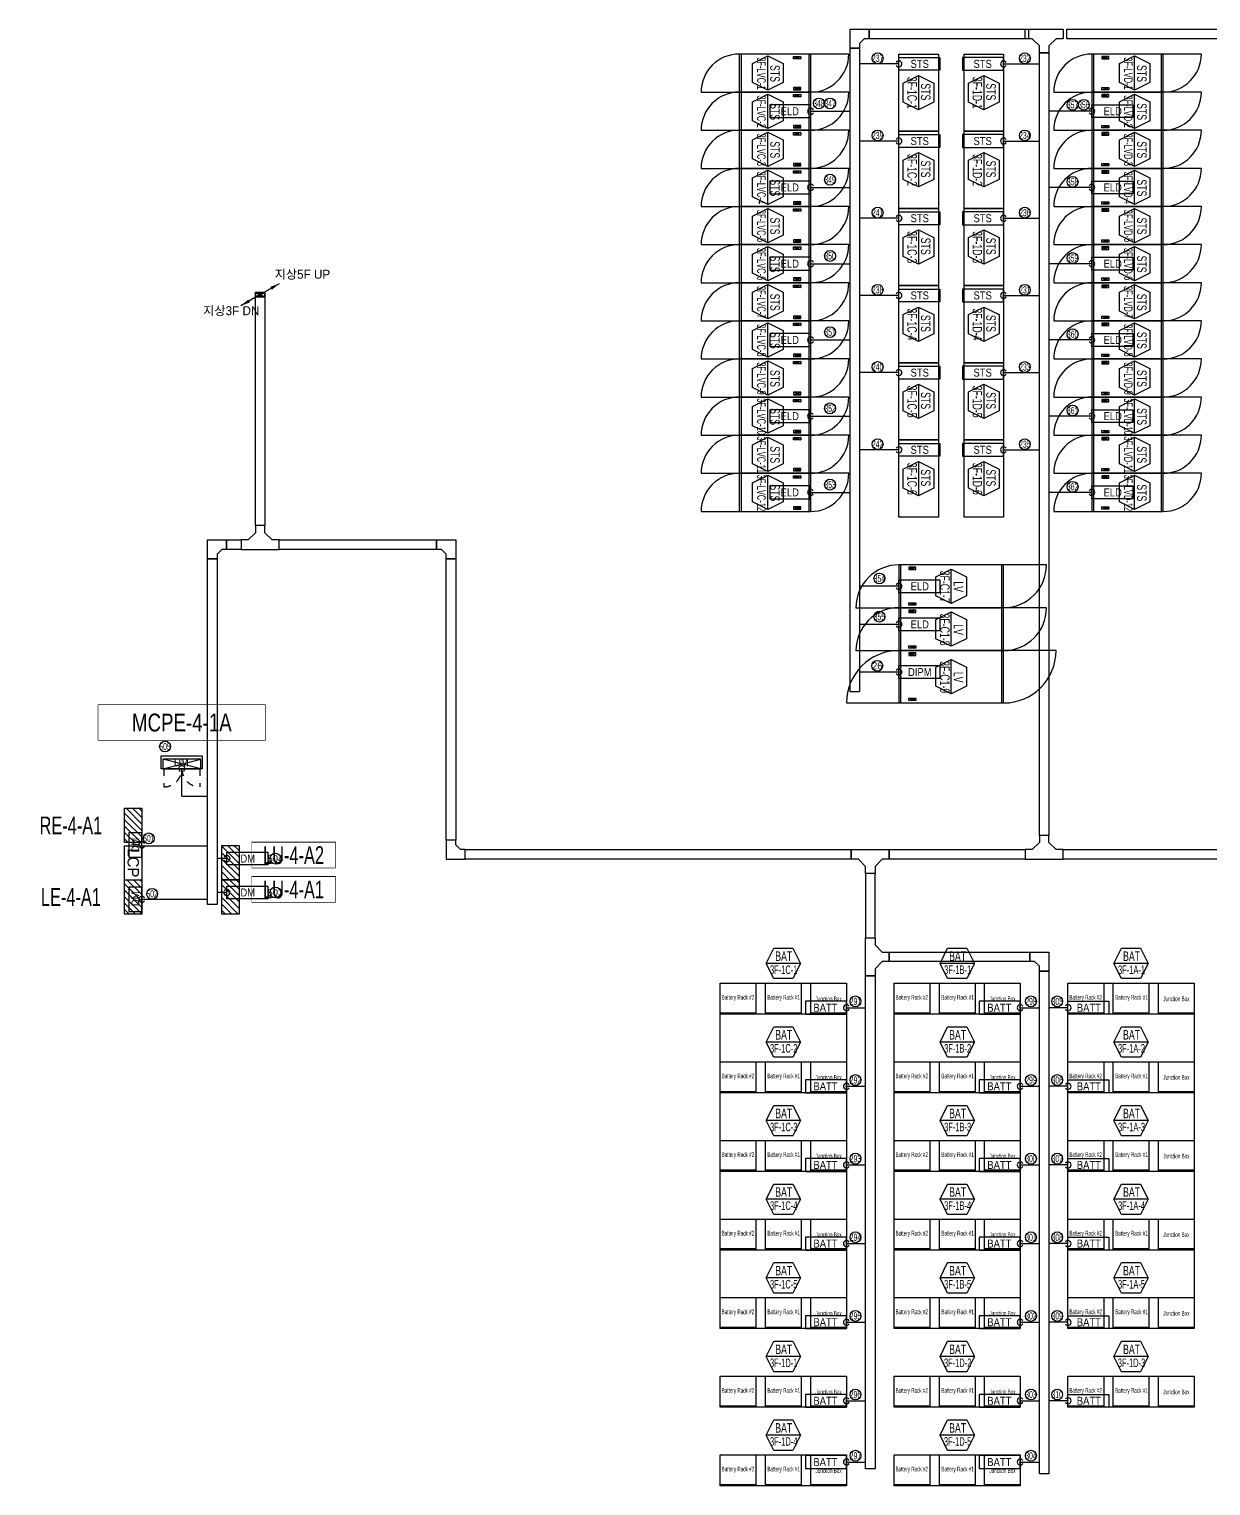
# Model space of a CAD drawing. Header units: millimetres. Extents: x 89450 to 753248, y -530175 to 1209785.
# Drawn here: x 90449 to 115254, y 468855 to 499427 of the extents above; entities that cross this region are included whole.
import ezdxf
from ezdxf.enums import TextEntityAlignment as Align

# ---------------------------------------------------------------- set-up
doc = ezdxf.new("R2010")
doc.units = ezdxf.units.MM
doc.header["$LTSCALE"] = 150
doc.linetypes.add('CONTINOUS', pattern=[0])
doc.linetypes.add('D1', pattern=[3, 1, -1, 1])
for name, color, linetype in [('------00 Switch Gear', 3, 'Continuous'), ('------00 Switch Gear_Number', 1, 'Continuous'), ('------01 Distribution Panel', 3, 'Continuous'), ('------01 Distribution Panel_UPS_Emgency', 232, 'Continuous'), ('------01 Motor Control Panel or Center', 4, 'Continuous'), ('------02 Etc Panel', 3, 'Continuous'), ('-----29 Indicator', 1, 'Continuous'), ('-----99 EPMS CABLE DUCT', 4, 'Continuous'), ('-----99 EPMS CONDUIT', 4, 'Continuous'), ('-----99 EPMS DEVICE', 3, 'Continuous')]:
    doc.layers.add(name, color=color, linetype=linetype)
doc.styles.add('ELEC', font='')
doc.styles.get('ELEC').set_extended_font_data('Dotum')

# ---------------------------------------------------------------- blocks, each defined once
blk = doc.blocks.new('A02')
h = blk.add_hatch()
h.set_pattern_fill('ANSI31', color=161, scale=25, style=0)
h.set_pattern_definition([(45, (-2000, -19200), (-56.1266, 56.1266), [])])
h.paths.add_polyline_path([(-300, 300), (-300, 0), (300, 0), (300, 300)])
at = {"color": 161}
blk.add_lwpolyline([(300, 0), (-300, 0), (-300, 300), (300, 300)], close=True, dxfattribs=at)
blk = doc.blocks.new('MCP_EQUIPMENT-2')
at = {"color": 161}
for p, q in [((200, 400), (0, -400)), ((200, -400), (0, 400))]:
    blk.add_line(p, q, dxfattribs=at)
at = {"color": 161, "linetype": 'D1'}
for p, q in [((200, 380), (580, 380)), ((200, -380), (580, -380))]:
    blk.add_line(p, q, dxfattribs=at)
at = {"color": 161}
blk.add_lwpolyline([(200, 400), (0, 400), (0, -400), (200, -400)], close=True, dxfattribs=at)
at = {"color": 161, "linetype": 'D1'}
for centre, start, end in [((200, 380), 270, 0), ((200, -380), 0, 90)]:
    blk.add_arc(centre, 380, start, end, dxfattribs=at)
blk = doc.blocks.new('A$C2e8f9a8b')
at = {"color": 0}
blk.add_line((30, 750), (30, 0), dxfattribs=at)
blk.add_lwpolyline([(650, 0), (0, 0), (0, 750), (650, 750)], close=True, dxfattribs=at)
blk = doc.blocks.new('STS-R')
at = {"color": 161}
blk.add_lwpolyline([(886994, -128588), (888614, -128588), (888614, -129418), (886994, -129418), (886994, -128588)], dxfattribs=at)
blk = doc.blocks.new('800x1200')
at = {"layer": '------00 Switch Gear', "color": 161}
for p, q in [((-1460, 0), (-1460, 800)), ((-1290, 750), (-1140, 700)), ((-1140, 750), (-1290, 700)), ((800, 800), (-42, 800)), ((-40, 0), (-40, 800)), ((-2300, 0), (-1458, 0)), ((-1290, 50), (-1140, 100)), ((-1140, 50), (-1290, 100))]:
    blk.add_line(p, q, dxfattribs=at)
for points in [[(0, 0), (0, 800), (-1500, 800), (-1500, 0)], [(-1140, 750), (-1290, 750), (-1290, 700), (-1140, 700)], [(-1140, 50), (-1290, 50), (-1290, 100), (-1140, 100)]]:
    blk.add_lwpolyline(points, close=True, dxfattribs=at)
for centre, start, end in [((-1500, 0), 90, 180), ((0, 800), 270, 0)]:
    blk.add_arc(centre, 800, start, end, dxfattribs=at)
blk = doc.blocks.new('1100x2200')
at = {"layer": '------00 Switch Gear', "color": 161}
for p, q in [((-2160, 0), (-2160, 1100)), ((-1990, 1050), (-1840, 1000)), ((-1840, 1050), (-1990, 1000)), ((1100, 1100), (-42, 1100)), ((-40, 0), (-40, 1100)), ((-3300, 0), (-2158, 0)), ((-1990, 50), (-1840, 100)), ((-1840, 50), (-1990, 100))]:
    blk.add_line(p, q, dxfattribs=at)
at = {"layer": '------00 Switch Gear', "color": 161, "elevation": 0}
for points in [[(0, 0), (0, 1100), (-2200, 1100), (-2200, 0)], [(-1840, 1050), (-1990, 1050), (-1990, 1000), (-1840, 1000)], [(-1840, 50), (-1990, 50), (-1990, 100), (-1840, 100)]]:
    blk.add_lwpolyline(points, close=True, dxfattribs=at)
at = {"layer": '------00 Switch Gear', "color": 161}
for centre, start, end in [((-2200, 0), 90, 180), ((0, 1100), 270, 0)]:
    blk.add_arc(centre, 1100, start, end, dxfattribs=at)
blk = doc.blocks.new('900x2200')
at = {"layer": '------00 Switch Gear', "color": 161}
for p, q in [((-2160, 900), (-2160, 0)), ((-210, 850), (-360, 800)), ((-360, 850), (-210, 800)), ((900, 900), (-42, 900)), ((-40, 900), (-40, 0)), ((-3100, 0), (-2158, 0)), ((-210, 50), (-360, 100)), ((-360, 50), (-210, 100))]:
    blk.add_line(p, q, dxfattribs=at)
for points in [[(-2200, 900), (-2200, 0), (0, 0), (0, 900)], [(-360, 850), (-210, 850), (-210, 800), (-360, 800)], [(-360, 50), (-210, 50), (-210, 100), (-360, 100)]]:
    blk.add_lwpolyline(points, close=True, dxfattribs=at)
for centre, start, end in [((-2200, 0), 90, 180), ((0, 900), 270, 0)]:
    blk.add_arc(centre, 900, start, end, dxfattribs=at)
blk = doc.blocks.new('zw$32E')
for p, q in [((100, 0), (0, 0)), ((0, 0), (0, -400)), ((100, -75), (100, 0)), ((175, -150), (100, -75)), ((250, -150), (175, -150)), ((250, -250), (250, -150)), ((100, -325), (175, -250)), ((175, -250), (250, -250)), ((0, -400), (100, -400)), ((100, -400), (100, -325))]:
    blk.add_line(p, q)
blk = doc.blocks.new('A07')
at = {"color": 8}
blk.add_lwpolyline([(-300, 0), (-300, 300), (300, 300), (300, 0)], close=True, dxfattribs=at)
at = {"color": 8, "style": 'ELEC'}
blk.add_text('LCP', height=200, rotation=360, dxfattribs=at).set_placement((0, 150), align=Align.MIDDLE)

msp = doc.modelspace()

# ---------------------------------------------------------------- linework, layer by layer
at = {"layer": '------00 Switch Gear', "color": 161, "elevation": 0}
for points in [[(104954, 472155), (104954, 479405), (107604, 479405), (107604, 472155), (104954, 472155)], [(108604, 472155), (108604, 479405), (111254, 479405), (111254, 472155), (108604, 472155)], [(112254, 472155), (112254, 479405), (114904, 479405), (114904, 472155), (112254, 472155)]]:
    msp.add_lwpolyline(points, dxfattribs=at)
for points in [[(107604, 479405), (107604, 478755), (104954, 478755), (104954, 479405)], [(111254, 479405), (111254, 478755), (108604, 478755), (108604, 479405)], [(114904, 479405), (114904, 478755), (112254, 478755), (112254, 479405)], [(107604, 477755), (107604, 477105), (104954, 477105), (104954, 477755)], [(111254, 477755), (111254, 477105), (108604, 477105), (108604, 477755)], [(114904, 477755), (114904, 477105), (112254, 477105), (112254, 477755)], [(107604, 476105), (107604, 475455), (104954, 475455), (104954, 476105)], [(111254, 476105), (111254, 475455), (108604, 475455), (108604, 476105)], [(114904, 476105), (114904, 475455), (112254, 475455), (112254, 476105)], [(107604, 474455), (107604, 473805), (104954, 473805), (104954, 474455)], [(111254, 474455), (111254, 473805), (108604, 473805), (108604, 474455)], [(114904, 474455), (114904, 473805), (112254, 473805), (112254, 474455)], [(107604, 472805), (107604, 472155), (104954, 472155), (104954, 472805)], [(111254, 472805), (111254, 472155), (108604, 472155), (108604, 472805)], [(114904, 472805), (114904, 472155), (112254, 472155), (112254, 472805)], [(107604, 471155), (107604, 470505), (104954, 470505), (104954, 471155)], [(111254, 471155), (111254, 470505), (108604, 470505), (108604, 471155)], [(114904, 471155), (114904, 470505), (112254, 470505), (112254, 471155)], [(107604, 469505), (107604, 468855), (104954, 468855), (104954, 469505)], [(111254, 469505), (111254, 468855), (108604, 468855), (108604, 469505)]]:
    msp.add_lwpolyline(points, close=True, dxfattribs=at)
at = {"layer": '------00 Switch Gear_Number', "elevation": 0}
for points in [[(105954, 498145), (105954, 498865), (106274, 498705), (106274, 498305), (105954, 498145), (105634, 498305), (105634, 498705), (105954, 498865)], [(113654, 498145), (113654, 498865), (113974, 498705), (113974, 498305), (113654, 498145), (113334, 498305), (113334, 498705), (113654, 498865)], [(105954, 497345), (105954, 498065), (106274, 497905), (106274, 497505), (105954, 497345), (105634, 497505), (105634, 497905), (105954, 498065)], [(113654, 497345), (113654, 498065), (113974, 497905), (113974, 497505), (113654, 497345), (113334, 497505), (113334, 497905), (113654, 498065)], [(105954, 496545), (105954, 497265), (106274, 497105), (106274, 496705), (105954, 496545), (105634, 496705), (105634, 497105), (105954, 497265)], [(113654, 496545), (113654, 497265), (113974, 497105), (113974, 496705), (113654, 496545), (113334, 496705), (113334, 497105), (113654, 497265)], [(105954, 495745), (105954, 496465), (106274, 496305), (106274, 495905), (105954, 495745), (105634, 495905), (105634, 496305), (105954, 496465)], [(113654, 495745), (113654, 496465), (113974, 496305), (113974, 495905), (113654, 495745), (113334, 495905), (113334, 496305), (113654, 496465)], [(105954, 494945), (105954, 495665), (106274, 495505), (106274, 495105), (105954, 494945), (105634, 495105), (105634, 495505), (105954, 495665)], [(113654, 494945), (113654, 495665), (113974, 495505), (113974, 495105), (113654, 494945), (113334, 495105), (113334, 495505), (113654, 495665)], [(105954, 494145), (105954, 494865), (106274, 494705), (106274, 494305), (105954, 494145), (105634, 494305), (105634, 494705), (105954, 494865)], [(113654, 494145), (113654, 494865), (113974, 494705), (113974, 494305), (113654, 494145), (113334, 494305), (113334, 494705), (113654, 494865)], [(105954, 493345), (105954, 494065), (106274, 493905), (106274, 493505), (105954, 493345), (105634, 493505), (105634, 493905), (105954, 494065)], [(113654, 493345), (113654, 494065), (113974, 493905), (113974, 493505), (113654, 493345), (113334, 493505), (113334, 493905), (113654, 494065)], [(105954, 492545), (105954, 493265), (106274, 493105), (106274, 492705), (105954, 492545), (105634, 492705), (105634, 493105), (105954, 493265)], [(113654, 492545), (113654, 493265), (113974, 493105), (113974, 492705), (113654, 492545), (113334, 492705), (113334, 493105), (113654, 493265)], [(105954, 491745), (105954, 492465), (106274, 492305), (106274, 491905), (105954, 491745), (105634, 491905), (105634, 492305), (105954, 492465)], [(113654, 491745), (113654, 492465), (113974, 492305), (113974, 491905), (113654, 491745), (113334, 491905), (113334, 492305), (113654, 492465)], [(105954, 490945), (105954, 491665), (106274, 491505), (106274, 491105), (105954, 490945), (105634, 491105), (105634, 491505), (105954, 491665)], [(113654, 490945), (113654, 491665), (113974, 491505), (113974, 491105), (113654, 490945), (113334, 491105), (113334, 491505), (113654, 491665)], [(105954, 490145), (105954, 490865), (106274, 490705), (106274, 490305), (105954, 490145), (105634, 490305), (105634, 490705), (105954, 490865)], [(113654, 490145), (113654, 490865), (113974, 490705), (113974, 490305), (113654, 490145), (113334, 490305), (113334, 490705), (113654, 490865)], [(105954, 489345), (105954, 490065), (106274, 489905), (106274, 489505), (105954, 489345), (105634, 489505), (105634, 489905), (105954, 490065)], [(113654, 489345), (113654, 490065), (113974, 489905), (113974, 489505), (113654, 489345), (113334, 489505), (113334, 489905), (113654, 490065)], [(109804, 487375), (109804, 488095), (110124, 487935), (110124, 487535), (109804, 487375), (109484, 487535), (109484, 487935), (109804, 488095)], [(109804, 486475), (109804, 487195), (110124, 487035), (110124, 486635), (109804, 486475), (109484, 486635), (109484, 487035), (109804, 487195)], [(109804, 485475), (109804, 486195), (110124, 486035), (110124, 485635), (109804, 485475), (109484, 485635), (109484, 486035), (109804, 486195)], [(106639, 479820), (105919, 479820), (106078, 480140), (106479, 480140), (106639, 479820), (106479, 479500), (106078, 479500), (105919, 479820)], [(110289, 479820), (109569, 479820), (109728, 480140), (110129, 480140), (110289, 479820), (110129, 479500), (109728, 479500), (109569, 479820)], [(113939, 479820), (113219, 479820), (113378, 480140), (113779, 480140), (113939, 479820), (113779, 479500), (113378, 479500), (113219, 479820)], [(106639, 478170), (105919, 478170), (106078, 478490), (106479, 478490), (106639, 478170), (106479, 477850), (106078, 477850), (105919, 478170)], [(110289, 478170), (109569, 478170), (109728, 478490), (110129, 478490), (110289, 478170), (110129, 477850), (109728, 477850), (109569, 478170)], [(113939, 478170), (113219, 478170), (113378, 478490), (113779, 478490), (113939, 478170), (113779, 477850), (113378, 477850), (113219, 478170)], [(106639, 476520), (105919, 476520), (106078, 476840), (106479, 476840), (106639, 476520), (106479, 476200), (106078, 476200), (105919, 476520)], [(110289, 476520), (109569, 476520), (109728, 476840), (110129, 476840), (110289, 476520), (110129, 476200), (109728, 476200), (109569, 476520)], [(113939, 476520), (113219, 476520), (113378, 476840), (113779, 476840), (113939, 476520), (113779, 476200), (113378, 476200), (113219, 476520)], [(106639, 474870), (105919, 474870), (106078, 475190), (106479, 475190), (106639, 474870), (106479, 474550), (106078, 474550), (105919, 474870)], [(110289, 474870), (109569, 474870), (109728, 475190), (110129, 475190), (110289, 474870), (110129, 474550), (109728, 474550), (109569, 474870)], [(113939, 474870), (113219, 474870), (113378, 475190), (113779, 475190), (113939, 474870), (113779, 474550), (113378, 474550), (113219, 474870)], [(106639, 473220), (105919, 473220), (106078, 473540), (106479, 473540), (106639, 473220), (106479, 472900), (106078, 472900), (105919, 473220)], [(110289, 473220), (109569, 473220), (109728, 473540), (110129, 473540), (110289, 473220), (110129, 472900), (109728, 472900), (109569, 473220)], [(113939, 473220), (113219, 473220), (113378, 473540), (113779, 473540), (113939, 473220), (113779, 472900), (113378, 472900), (113219, 473220)], [(106639, 471570), (105919, 471570), (106078, 471890), (106479, 471890), (106639, 471570), (106479, 471250), (106078, 471250), (105919, 471570)], [(110289, 471570), (109569, 471570), (109728, 471890), (110129, 471890), (110289, 471570), (110129, 471250), (109728, 471250), (109569, 471570)], [(113939, 471570), (113219, 471570), (113378, 471890), (113779, 471890), (113939, 471570), (113779, 471250), (113378, 471250), (113219, 471570)], [(106639, 469920), (105919, 469920), (106078, 470240), (106479, 470240), (106639, 469920), (106479, 469600), (106078, 469600), (105919, 469920)], [(110289, 469920), (109569, 469920), (109728, 470240), (110129, 470240), (110289, 469920), (110129, 469600), (109728, 469600), (109569, 469920)]]:
    msp.add_lwpolyline(points, dxfattribs=at)
at = {"layer": '------00 Switch Gear_Number', "color": 1, "elevation": 0}
for points in [[(109117, 498455), (109117, 497735), (108797, 497895), (108797, 498295), (109117, 498455), (109437, 498295), (109437, 497895), (109117, 497735)], [(110487, 498455), (110487, 497735), (110167, 497895), (110167, 498295), (110487, 498455), (110807, 498295), (110807, 497895), (110487, 497735)], [(109117, 496835), (109117, 496115), (108797, 496275), (108797, 496675), (109117, 496835), (109437, 496675), (109437, 496275), (109117, 496115)], [(110487, 496835), (110487, 496115), (110167, 496275), (110167, 496675), (110487, 496835), (110807, 496675), (110807, 496275), (110487, 496115)], [(109117, 495215), (109117, 494495), (108797, 494655), (108797, 495055), (109117, 495215), (109437, 495055), (109437, 494655), (109117, 494495)], [(110487, 495215), (110487, 494495), (110167, 494655), (110167, 495055), (110487, 495215), (110807, 495055), (110807, 494655), (110487, 494495)], [(109117, 493595), (109117, 492875), (108797, 493035), (108797, 493435), (109117, 493595), (109437, 493435), (109437, 493035), (109117, 492875)], [(110487, 493595), (110487, 492875), (110167, 493035), (110167, 493435), (110487, 493595), (110807, 493435), (110807, 493035), (110487, 492875)], [(109117, 491975), (109117, 491255), (108797, 491415), (108797, 491815), (109117, 491975), (109437, 491815), (109437, 491415), (109117, 491255)], [(110487, 491975), (110487, 491255), (110167, 491415), (110167, 491815), (110487, 491975), (110807, 491815), (110807, 491415), (110487, 491255)], [(109117, 490355), (109117, 489635), (108797, 489795), (108797, 490195), (109117, 490355), (109437, 490195), (109437, 489795), (109117, 489635)], [(110487, 490355), (110487, 489635), (110167, 489795), (110167, 490195), (110487, 490355), (110807, 490195), (110807, 489795), (110487, 489635)]]:
    msp.add_lwpolyline(points, dxfattribs=at)
at = {"layer": '------01 Distribution Panel_UPS_Emgency', "color": 1, "elevation": 0}
for points in [[(95121, 481830), (96876, 481830), (96876, 482355), (95121, 482355)], [(95121, 481110), (96876, 481110), (96876, 481635), (95121, 481635)]]:
    msp.add_lwpolyline(points, close=True, dxfattribs=at)
at = {"layer": '------01 Motor Control Panel or Center', "linetype": 'CONTINOUS', "elevation": 0}
msp.add_lwpolyline([(95405, 485245), (95405, 484505), (91902, 484505), (91902, 485245)], close=True, dxfattribs=at)
at = {"layer": '------02 Etc Panel'}
for p, q in [((92814, 482290), (94195, 482290)), ((92814, 481165), (94195, 481165))]:
    msp.add_line(p, q, dxfattribs=at)
at = {"layer": '-----29 Indicator'}
for centre in [(108259, 498816, 0), (111348, 498816, 0), (107025, 497868, 0), (107261, 497868, 0), (112351, 497839, 0), (112588, 497839, 0), (108259, 497196, 0), (111348, 497196, 0), (107261, 496268, 0), (112351, 496223, 0), (108259, 495576, 0), (111348, 495576, 0), (107261, 494668, 0), (112351, 494623, 0), (108259, 493956, 0), (111348, 493956, 0), (107261, 493068, 0), (112351, 493023, 0), (108259, 492336, 0), (111348, 492336, 0), (107261, 491468, 0), (112351, 491423, 0), (108259, 490716, 0), (111348, 490716, 0), (107261, 489868, 0), (112351, 489823, 0), (108296, 487898, 0), (108296, 487098, 0), (108252, 486065, 0), (92961, 482444), (93030, 481280), (107793, 479022, 0), (111477, 479022, 0), (112028, 479022, 0), (107793, 477372, 0), (111477, 477372, 0), (112028, 477372, 0), (107793, 475722, 0), (111477, 475722, 0), (112028, 475722, 0), (107793, 474072, 0), (111477, 474072, 0), (112028, 474072, 0), (107793, 472422, 0), (111477, 472422, 0), (112028, 472422, 0), (107793, 470772, 0), (111477, 470772, 0), (112028, 470772, 0), (107793, 469487, 0), (111477, 469487, 0)]:
    msp.add_circle(centre, 114, dxfattribs=at)
at = {"layer": '-----99 EPMS CABLE DUCT'}
for p, q in [((95297, 493855), (95703, 494089)), ((95297, 493855), (94891, 493621)), ((95207, 493895), (95387, 493815)), ((95207, 493815), (95387, 493895))]:
    msp.add_line(p, q, dxfattribs=at)
at = {"layer": '-----99 EPMS CABLE DUCT', "elevation": 0}
for points in [[(107879, 499027), (107679, 499027), (107679, 499427), (108079, 499427), (108079, 499227), (107979, 499227), (107879, 499127), (107879, 499027)], [(94395, 488308), (94195, 488308), (94195, 488708), (94595, 488708), (94595, 488508), (94495, 488508), (94395, 488408), (94395, 488308)], [(99002, 488508), (99002, 488708), (99402, 488708), (99402, 488308), (99202, 488308), (99202, 488408), (99102, 488508), (99002, 488508)], [(99002, 488508), (99002, 488708), (99402, 488708), (99402, 488308), (99202, 488308), (99202, 488408), (99102, 488508), (99002, 488508)], [(99402, 482407), (99202, 482407), (99202, 482007), (99602, 482007), (99602, 482207), (99502, 482207), (99402, 482307), (99402, 482407)], [(111454, 479859), (111454, 480059), (111854, 480059), (111854, 479659), (111654, 479659), (111654, 479759), (111554, 479859), (111454, 479859)]]:
    msp.add_lwpolyline(points, dxfattribs=at)
for points in [[(108079, 499427), (111429, 499427), (111429, 499227), (108079, 499227)], [(112229, 499427), (116804, 499427), (116804, 499227), (112229, 499227)], [(107679, 499027), (107879, 499027), (107879, 485521), (107679, 485521)], [(111654, 498927), (111854, 498927), (111854, 482507), (111654, 482507)], [(95197, 493905), (95397, 493905), (95397, 489008), (95197, 489008)], [(95197, 493905), (95397, 493905), (95397, 493805), (95197, 493805)], [(95207, 493895), (95387, 493895), (95387, 493815), (95207, 493815)], [(94595, 488708), (94897, 488708), (94897, 488508), (94595, 488508)], [(95697, 488708), (99002, 488708), (99002, 488508), (95697, 488508)], [(99202, 488308), (99402, 488308), (99402, 482407), (99202, 482407)], [(99602, 482207), (107704, 482207), (107704, 482007), (99602, 482007)], [(108504, 482207), (111354, 482207), (111354, 482007), (108504, 482007)], [(112154, 482207), (116804, 482207), (116804, 482007), (112154, 482007)], [(108004, 480359), (108204, 480359), (108204, 481707), (108004, 481707)], [(108504, 480059), (111454, 480059), (111454, 479859), (108504, 479859)], [(108004, 479559), (108204, 479559), (108204, 469210), (108004, 469210)], [(111654, 479659), (111854, 479659), (111854, 469110), (111654, 469110)]]:
    msp.add_lwpolyline(points, close=True, dxfattribs=at)
for points in [[(95703, 494089, 0, 70, 0), (95527, 493988, 40, 40, 0)], [(94891, 493621, 0, 70, 0), (95067, 493722, 40, 40, 0)]]:
    msp.add_lwpolyline(points, format="xyseb", dxfattribs=at)
at = {"layer": '-----99 EPMS CABLE DUCT'}
msp.add_circle((95297, 493855), 10, dxfattribs=at)
at = {"layer": '-----99 EPMS CONDUIT'}
for p, q in [((108704, 498698), (107879, 498698)), ((110904, 498698), (111654, 498698)), ((106854, 497705), (107679, 497705)), ((112754, 497705), (111854, 497705)), ((108704, 497078), (107879, 497078)), ((110904, 497078), (111654, 497078)), ((106854, 496105), (107679, 496105)), ((112754, 496105), (111854, 496105)), ((108704, 495458), (107879, 495458)), ((110904, 495458), (111654, 495458)), ((106854, 494505), (107679, 494505)), ((112754, 494505), (111854, 494505)), ((108704, 493838), (107879, 493838)), ((110904, 493838), (111654, 493838)), ((106854, 492905), (107679, 492905)), ((112754, 492905), (111854, 492905)), ((108704, 492218), (107879, 492218)), ((110904, 492218), (111654, 492218)), ((106853, 491305), (107679, 491305)), ((112754, 491305), (111854, 491305)), ((108704, 490598), (107879, 490598)), ((110904, 490598), (111654, 490598)), ((106853, 489705), (107679, 489705)), ((112754, 489705), (111854, 489705)), ((108704, 487735, 0), (107878, 487735, 0)), ((108704, 486935, 0), (107878, 486935, 0)), ((108705, 485935, 0), (107878, 485935, 0)), ((93654, 483328), (93654, 483905)), ((93654, 483328), (94195, 483328)), ((107604, 478890, 0), (108004, 478890, 0)), ((111254, 478890, 0), (111654, 478890, 0)), ((112254, 478890, 0), (111854, 478890, 0)), ((107604, 477240, 0), (108004, 477240, 0)), ((111254, 477240, 0), (111654, 477240, 0)), ((112254, 477240, 0), (111854, 477240, 0)), ((107604, 475590, 0), (108004, 475590, 0)), ((111254, 475590, 0), (111654, 475590, 0)), ((112254, 475590, 0), (111854, 475590, 0)), ((107604, 473940, 0), (108004, 473940, 0)), ((111254, 473940, 0), (111654, 473940, 0)), ((112254, 473940, 0), (111854, 473940, 0)), ((107604, 472290, 0), (108004, 472290, 0)), ((111254, 472290, 0), (111654, 472290, 0)), ((112254, 472290, 0), (111854, 472290, 0)), ((107604, 470640, 0), (108004, 470640, 0)), ((111254, 470640, 0), (111654, 470640, 0)), ((112254, 470640, 0), (111854, 470640, 0)), ((107604, 469355), (108004, 469355)), ((111254, 469355), (111654, 469355))]:
    msp.add_line(p, q, dxfattribs=at)
for points in [[(94598, 482020, 0), (94395, 482020, 0)], [(94598, 481308, 0), (94395, 481308, 0)]]:
    msp.add_polyline3d(points, dxfattribs=at)
for centre, start, end in [((108704, 498698), 210, 150), ((110904, 498698), 30, 330), ((106854, 497705), 30, 330), ((112754, 497705), 210, 150), ((108704, 497078), 210, 150), ((110904, 497078), 30, 330), ((106854, 496105), 30, 330), ((112754, 496105), 210, 150), ((108704, 495458), 210, 150), ((110904, 495458), 30, 330), ((106854, 494505), 30, 330), ((112754, 494505), 210, 150), ((108704, 493838), 210, 150), ((110904, 493838), 30, 330), ((106854, 492905), 30, 330), ((112754, 492905), 210, 150), ((108704, 492218), 210, 150), ((110904, 492218), 30, 330), ((106853, 491305), 30, 330), ((112754, 491305), 210, 150), ((108704, 490598), 210, 150), ((110904, 490598), 30, 330), ((106853, 489705), 30, 330), ((112754, 489705), 210, 150), ((108704, 487735, 0), 210, 150), ((108704, 486935, 0), 210, 150), ((108705, 485935, 0), 210, 150), ((93654, 483905), 300, 240), ((92814, 482305), 30, 330), ((94598, 482020), 210, 150), ((92814, 481165), 30, 330), ((92814, 481165), 30, 330), ((94598, 481308), 210, 150), ((107604, 478890, 0), 30, 330), ((111254, 478890, 0), 30, 330), ((112254, 478890, 0), 210, 150), ((107604, 477240, 0), 30, 330), ((111254, 477240, 0), 30, 330), ((112254, 477240, 0), 210, 150), ((107604, 475590, 0), 30, 330), ((111254, 475590, 0), 30, 330), ((112254, 475590, 0), 210, 150), ((107604, 473940, 0), 30, 330), ((111254, 473940, 0), 30, 330), ((112254, 473940, 0), 210, 150), ((107604, 472290, 0), 30, 330), ((111254, 472290, 0), 30, 330), ((112254, 472290, 0), 210, 150), ((107604, 470640, 0), 30, 330), ((111254, 470640, 0), 30, 330), ((112254, 470640, 0), 210, 150), ((107604, 469355), 30, 330), ((111254, 469355), 30, 330)]:
    msp.add_arc(centre, 63.8, start, end, dxfattribs=at)
at = {"layer": '-----99 EPMS DEVICE', "elevation": 0}
for points in [[(108704, 498833), (109564, 498833), (109564, 498563), (108704, 498563)], [(110904, 498833), (110043, 498833), (110043, 498563), (110904, 498563)], [(108704, 497213), (109564, 497213), (109564, 496943), (108704, 496943)], [(110904, 497213), (110043, 497213), (110043, 496943), (110904, 496943)], [(108704, 495593), (109564, 495593), (109564, 495323), (108704, 495323)], [(110904, 495593), (110043, 495593), (110043, 495323), (110904, 495323)], [(108704, 493973), (109564, 493973), (109564, 493703), (108704, 493703)], [(110904, 493973), (110043, 493973), (110043, 493703), (110904, 493703)], [(108704, 492353), (109564, 492353), (109564, 492083), (108704, 492083)], [(110904, 492353), (110043, 492353), (110043, 492083), (110904, 492083)], [(108704, 490733), (109564, 490733), (109564, 490463), (108704, 490463)], [(110904, 490733), (110043, 490733), (110043, 490463), (110904, 490463)], [(108705, 486070), (109565, 486070), (109565, 485800), (108705, 485800)], [(107604, 479025), (106743, 479025), (106743, 478755), (107604, 478755)], [(111254, 479025), (110393, 479025), (110393, 478755), (111254, 478755)], [(112254, 479025), (113114, 479025), (113114, 478755), (112254, 478755)], [(107604, 477375), (106743, 477375), (106743, 477105), (107604, 477105)], [(111254, 477375), (110393, 477375), (110393, 477105), (111254, 477105)], [(112254, 477375), (113114, 477375), (113114, 477105), (112254, 477105)], [(107604, 475725), (106743, 475725), (106743, 475455), (107604, 475455)], [(111254, 475725), (110393, 475725), (110393, 475455), (111254, 475455)], [(112254, 475725), (113114, 475725), (113114, 475455), (112254, 475455)], [(107604, 474075), (106743, 474075), (106743, 473805), (107604, 473805)], [(111254, 474075), (110393, 474075), (110393, 473805), (111254, 473805)], [(112254, 474075), (113114, 474075), (113114, 473805), (112254, 473805)], [(107604, 472425), (106743, 472425), (106743, 472155), (107604, 472155)], [(111254, 472425), (110393, 472425), (110393, 472155), (111254, 472155)], [(112254, 472425), (113114, 472425), (113114, 472155), (112254, 472155)], [(107604, 470775), (106743, 470775), (106743, 470505), (107604, 470505)], [(111254, 470775), (110393, 470775), (110393, 470505), (111254, 470505)], [(112254, 470775), (113114, 470775), (113114, 470505), (112254, 470505)], [(107604, 469489), (106743, 469489), (106743, 469220), (107604, 469220)], [(111254, 469489), (110393, 469489), (110393, 469220), (111254, 469220)]]:
    msp.add_lwpolyline(points, close=True, dxfattribs=at)
at = {"layer": '-----99 EPMS DEVICE', "color": 2, "elevation": 0}
for points in [[(106854, 497840), (105993, 497840), (105993, 497570), (106854, 497570)], [(112754, 497840), (113614, 497840), (113614, 497570), (112754, 497570)], [(106854, 496240), (105993, 496240), (105993, 495970), (106854, 495970)], [(112754, 496240), (113614, 496240), (113614, 495970), (112754, 495970)], [(106854, 494640), (105993, 494640), (105993, 494370), (106854, 494370)], [(112754, 494640), (113614, 494640), (113614, 494370), (112754, 494370)], [(106854, 493040), (105993, 493040), (105993, 492770), (106854, 492770)], [(112754, 493040), (113614, 493040), (113614, 492770), (112754, 492770)], [(106853, 491440), (105993, 491440), (105993, 491170), (106853, 491170)], [(112754, 491440), (113614, 491440), (113614, 491170), (112754, 491170)], [(106853, 489840), (105993, 489840), (105993, 489570), (106853, 489570)], [(112754, 489840), (113614, 489840), (113614, 489570), (112754, 489570)], [(108704, 487870), (109564, 487870), (109564, 487600), (108704, 487600)], [(108704, 487070), (109564, 487070), (109564, 486800), (108704, 486800)], [(94084, 483905), (93223, 483905), (93223, 484175), (94084, 484175)], [(92544, 482562), (92544, 482048), (92814, 482048), (92814, 482562)], [(92544, 481422), (92544, 480908), (92814, 480908), (92814, 481422)], [(92544, 481422), (92544, 480908), (92814, 480908), (92814, 481422)]]:
    msp.add_lwpolyline(points, close=True, dxfattribs=at)

# ---------------------------------------------------------------- block references
at = {"layer": '------00 Switch Gear', "color": 161}
for name, p, rotation in [('800x1200', (105354, 498905), 180), ('STS-R', (-19884, -389709), 90.00000000000001), ('STS-R', (-18514, -389709), 90.00000000000001), ('800x1200', (105354, 498105), 180), ('800x1200', (105354, 497305), 180), ('STS-R', (-19884, -391329), 90.00000000000001), ('STS-R', (-18514, -391329), 90.00000000000001), ('800x1200', (105354, 496505), 180), ('800x1200', (105354, 495705), 180), ('STS-R', (-19884, -392949), 90.00000000000001), ('STS-R', (-18514, -392949), 90.00000000000001), ('800x1200', (105354, 494905), 180), ('800x1200', (105354, 494105), 180), ('STS-R', (-19884, -394569), 90.00000000000001), ('STS-R', (-18514, -394569), 90.00000000000001), ('800x1200', (105354, 493305), 180), ('800x1200', (105354, 492505), 180), ('STS-R', (-19884, -396189), 90.00000000000001), ('STS-R', (-18514, -396189), 90.00000000000001), ('800x1200', (105354, 491705), 180), ('800x1200', (105354, 490905), 180), ('STS-R', (-19884, -397809), 90.00000000000001), ('STS-R', (-18514, -397809), 90.00000000000001), ('800x1200', (105354, 490105), 180), ('900x2200', (108704, 488185, 0), 180), ('900x2200', (108704, 487285, 0), 180), ('A$C2e8f9a8b', (105704, 478755, 0), 89.99999999999999), ('A$C2e8f9a8b', (106654, 478755, 0), 89.99999999999999), ('A$C2e8f9a8b', (107604, 478755, 0), 89.99999999999999), ('A$C2e8f9a8b', (109354, 478755, 0), 89.99999999999999), ('A$C2e8f9a8b', (110304, 478755, 0), 89.99999999999999), ('A$C2e8f9a8b', (111254, 478755, 0), 89.99999999999999), ('A$C2e8f9a8b', (113004, 478755, 0), 89.99999999999999), ('A$C2e8f9a8b', (113954, 478755, 0), 89.99999999999999), ('A$C2e8f9a8b', (114904, 478755, 0), 89.99999999999999), ('A$C2e8f9a8b', (105704, 477105, 0), 89.99999999999999), ('A$C2e8f9a8b', (106654, 477105, 0), 89.99999999999999), ('A$C2e8f9a8b', (107604, 477105, 0), 89.99999999999999), ('A$C2e8f9a8b', (109354, 477105, 0), 89.99999999999999), ('A$C2e8f9a8b', (110304, 477105, 0), 89.99999999999999), ('A$C2e8f9a8b', (111254, 477105, 0), 89.99999999999999), ('A$C2e8f9a8b', (113004, 477105, 0), 89.99999999999999), ('A$C2e8f9a8b', (113954, 477105, 0), 89.99999999999999), ('A$C2e8f9a8b', (114904, 477105, 0), 89.99999999999999), ('A$C2e8f9a8b', (105704, 475455), 89.99999999999999), ('A$C2e8f9a8b', (106654, 475455), 89.99999999999999), ('A$C2e8f9a8b', (107604, 475455), 89.99999999999999), ('A$C2e8f9a8b', (109354, 475455), 89.99999999999999), ('A$C2e8f9a8b', (110304, 475455), 89.99999999999999), ('A$C2e8f9a8b', (111254, 475455), 89.99999999999999), ('A$C2e8f9a8b', (113004, 475455), 89.99999999999999), ('A$C2e8f9a8b', (113954, 475455), 89.99999999999999), ('A$C2e8f9a8b', (114904, 475455), 89.99999999999999), ('A$C2e8f9a8b', (105704, 473805), 89.99999999999999), ('A$C2e8f9a8b', (106654, 473805), 89.99999999999999), ('A$C2e8f9a8b', (107604, 473805), 89.99999999999999), ('A$C2e8f9a8b', (109354, 473805), 89.99999999999999), ('A$C2e8f9a8b', (110304, 473805), 89.99999999999999), ('A$C2e8f9a8b', (111254, 473805), 89.99999999999999), ('A$C2e8f9a8b', (113004, 473805), 89.99999999999999), ('A$C2e8f9a8b', (113954, 473805), 89.99999999999999), ('A$C2e8f9a8b', (114904, 473805), 89.99999999999999), ('A$C2e8f9a8b', (105704, 472155), 89.99999999999999), ('A$C2e8f9a8b', (106654, 472155), 89.99999999999999), ('A$C2e8f9a8b', (107604, 472155), 89.99999999999999), ('A$C2e8f9a8b', (109354, 472155), 89.99999999999999), ('A$C2e8f9a8b', (110304, 472155), 89.99999999999999), ('A$C2e8f9a8b', (111254, 472155), 89.99999999999999), ('A$C2e8f9a8b', (113004, 472155), 89.99999999999999), ('A$C2e8f9a8b', (113954, 472155), 89.99999999999999), ('A$C2e8f9a8b', (114904, 472155), 89.99999999999999), ('A$C2e8f9a8b', (105704, 470505), 89.99999999999999), ('A$C2e8f9a8b', (106654, 470505), 89.99999999999999), ('A$C2e8f9a8b', (107604, 470505), 89.99999999999999), ('A$C2e8f9a8b', (109354, 470505), 89.99999999999999), ('A$C2e8f9a8b', (110304, 470505), 89.99999999999999), ('A$C2e8f9a8b', (111254, 470505), 89.99999999999999), ('A$C2e8f9a8b', (113004, 470505), 89.99999999999999), ('A$C2e8f9a8b', (113954, 470505), 89.99999999999999), ('A$C2e8f9a8b', (114904, 470505), 89.99999999999999), ('A$C2e8f9a8b', (105704, 468855), 89.99999999999999), ('A$C2e8f9a8b', (106654, 468855), 89.99999999999999), ('A$C2e8f9a8b', (107604, 468855), 89.99999999999999), ('A$C2e8f9a8b', (109354, 468855), 89.99999999999999), ('A$C2e8f9a8b', (110304, 468855), 89.99999999999999), ('A$C2e8f9a8b', (111254, 468855), 89.99999999999999)]:
    msp.add_blockref(name, p, dxfattribs=dict(at, rotation=rotation))
for name, p in [('800x1200', (114254, 498105)), ('800x1200', (114254, 497305)), ('800x1200', (114254, 496505)), ('800x1200', (114254, 495705)), ('800x1200', (114254, 494905)), ('800x1200', (114254, 494105)), ('800x1200', (114254, 493305)), ('800x1200', (114254, 492505)), ('800x1200', (114254, 491705)), ('800x1200', (114254, 490905)), ('800x1200', (114254, 490105)), ('800x1200', (114254, 489305)), ('1100x2200', (110904, 485285, 0))]:
    msp.add_blockref(name, p, dxfattribs=at)
at = {"layer": '------01 Distribution Panel', "xscale": 1.2, "yscale": 1.2, "zscale": 1.2, "rotation": 270}
for p in [(92454, 482715), (92454, 481215)]:
    msp.add_blockref('A02', p, dxfattribs=at)
at = {"layer": '------01 Distribution Panel_UPS_Emgency', "xscale": 1.2, "yscale": 1.2, "zscale": 1.2, "rotation": 270}
for p in [(94494, 481935), (94494, 481215)]:
    msp.add_blockref('A02', p, dxfattribs=at)
at = {"layer": '------01 Motor Control Panel or Center', "rotation": 270}
msp.add_blockref('MCP_EQUIPMENT-2', (93654, 484105), dxfattribs=at)
at = {"layer": '------02 Etc Panel', "color": 8, "xscale": 1.2, "yscale": 1.2, "zscale": 1.2, "rotation": 270}
msp.add_blockref('A07', (92454, 481930), dxfattribs=at)
at = {"layer": '-----99 EPMS CABLE DUCT', "zscale": 2}
for p, xscale, yscale, rotation in [((111354, 499427), -2, 2, 89.99999999999977), ((94897, 488508), 2, 2, 89.99999999999993), ((111354, 482007), 2, 2, 89.99999999999993), ((107704, 482207), -1.999999999999999, 1.999999999999999, 89.99999999999977), ((108004, 479559), -2, 2, 180)]:
    msp.add_blockref('zw$32E', p, dxfattribs=dict(at, xscale=xscale, yscale=yscale, rotation=rotation))

# ---------------------------------------------------------------- texts
at = {"layer": '------00 Switch Gear', "color": 161, "style": 'ELEC', "width": 0.6}
for s, p in [('Battery Rack #2', (105326, 479108, 0)), ('Battery Rack #1', (106287, 479108, 0)), ('Junction Box', (107229, 479077, 0)), ('Battery Rack #2', (108976, 479108, 0)), ('Battery Rack #1', (109937, 479108, 0)), ('Junction Box', (110879, 479077, 0)), ('Battery Rack #2', (112626, 479108, 0)), ('Battery Rack #1', (113587, 479108, 0)), ('Junction Box', (114529, 479077, 0)), ('Battery Rack #2', (105326, 477458, 0)), ('Battery Rack #1', (106287, 477458, 0)), ('Junction Box', (107229, 477427, 0)), ('Battery Rack #2', (108976, 477458, 0)), ('Battery Rack #1', (109937, 477458, 0)), ('Junction Box', (110879, 477427, 0)), ('Battery Rack #2', (112626, 477458, 0)), ('Battery Rack #1', (113587, 477458, 0)), ('Junction Box', (114529, 477427, 0)), ('Battery Rack #2', (105326, 475808)), ('Battery Rack #1', (106287, 475808)), ('Junction Box', (107229, 475777)), ('Battery Rack #2', (108976, 475808)), ('Battery Rack #1', (109937, 475808)), ('Junction Box', (110879, 475777)), ('Battery Rack #2', (112626, 475808)), ('Battery Rack #1', (113587, 475808)), ('Junction Box', (114529, 475777)), ('Battery Rack #2', (105326, 474158)), ('Battery Rack #1', (106287, 474158)), ('Junction Box', (107229, 474127)), ('Battery Rack #2', (108976, 474158)), ('Battery Rack #1', (109937, 474158)), ('Junction Box', (110879, 474127)), ('Battery Rack #2', (112626, 474158)), ('Battery Rack #1', (113587, 474158)), ('Junction Box', (114529, 474127)), ('Battery Rack #2', (105326, 472508)), ('Battery Rack #1', (106287, 472508)), ('Junction Box', (107229, 472477)), ('Battery Rack #2', (108976, 472508)), ('Battery Rack #1', (109937, 472508)), ('Junction Box', (110879, 472477)), ('Battery Rack #2', (112626, 472508)), ('Battery Rack #1', (113587, 472508)), ('Junction Box', (114529, 472477)), ('Battery Rack #2', (105326, 470858)), ('Battery Rack #1', (106287, 470858)), ('Junction Box', (107229, 470827)), ('Battery Rack #2', (108976, 470858)), ('Battery Rack #1', (109937, 470858)), ('Junction Box', (110879, 470827)), ('Battery Rack #2', (112626, 470858)), ('Battery Rack #1', (113587, 470858)), ('Junction Box', (114529, 470827)), ('Battery Rack #2', (105326, 469208)), ('Battery Rack #1', (106287, 469208)), ('Junction Box', (107229, 469177)), ('Battery Rack #2', (108976, 469208)), ('Battery Rack #1', (109937, 469208)), ('Junction Box', (110879, 469177))]:
    msp.add_text(s, height=100, dxfattribs=at).set_placement(p, align=Align.MIDDLE_CENTER)
at = {"layer": '------00 Switch Gear_Number', "color": 0, "style": 'ELEC'}
for s, height, width, p in [('3F-LVC-1', 180, 0.6, (105820, 498496)), ('STS', 200, 0.7, (106105, 498496)), ('3F-LVD-1', 180, 0.6, (113520, 498496)), ('STS', 200, 0.7, (113805, 498496)), ('3F-1C-1', 200, 0.7, (108983, 498090)), ('3F-1D-1', 200, 0.7, (110353, 498090)), ('STS', 200, 0.7, (109268, 498111)), ('STS', 200, 0.7, (110638, 498111)), ('3F-LVC-2', 180, 0.6, (105820, 497696)), ('STS', 200, 0.7, (106105, 497696)), ('3F-LVD-2', 180, 0.6, (113520, 497696)), ('STS', 200, 0.7, (113805, 497696)), ('3F-LVC-3', 180, 0.6, (105820, 496896)), ('3F-LVD-3', 180, 0.6, (113520, 496896)), ('STS', 200, 0.7, (106105, 496896)), ('STS', 200, 0.7, (113805, 496896)), ('3F-1C-2', 200, 0.7, (108983, 496470)), ('STS', 200, 0.7, (109268, 496491)), ('3F-1D-2', 200, 0.7, (110353, 496470)), ('STS', 200, 0.7, (110638, 496491)), ('3F-LVC-4', 180, 0.6, (105820, 496096)), ('STS', 200, 0.7, (106105, 496096)), ('3F-LVD-4', 180, 0.6, (113520, 496096)), ('STS', 200, 0.7, (113805, 496096)), ('3F-LVC-5', 180, 0.6, (105820, 495296)), ('3F-LVD-5', 180, 0.6, (113520, 495296)), ('STS', 200, 0.7, (106105, 495296)), ('STS', 200, 0.7, (113805, 495296)), ('3F-1C-3', 200, 0.7, (108983, 494850)), ('STS', 200, 0.7, (109268, 494871)), ('3F-1D-3', 200, 0.7, (110353, 494850)), ('STS', 200, 0.7, (110638, 494871)), ('3F-LVC-6', 180, 0.6, (105820, 494496)), ('STS', 200, 0.7, (106105, 494496)), ('3F-LVD-6', 180, 0.6, (113520, 494496)), ('STS', 200, 0.7, (113805, 494496)), ('3F-LVC-7', 180, 0.6, (105820, 493696)), ('STS', 200, 0.7, (106105, 493696)), ('3F-LVD-7', 180, 0.6, (113520, 493696)), ('STS', 200, 0.7, (113805, 493696)), ('3F-1C-4', 200, 0.7, (108983, 493230)), ('3F-1D-4', 200, 0.7, (110353, 493230)), ('3F-LVC-8', 180, 0.6, (105820, 492896)), ('STS', 200, 0.7, (109268, 493251)), ('STS', 200, 0.7, (110638, 493251)), ('3F-LVD-8', 180, 0.6, (113520, 492896)), ('STS', 200, 0.7, (106105, 492896)), ('STS', 200, 0.7, (113805, 492896)), ('3F-LVC-9', 180, 0.6, (105820, 492096)), ('STS', 200, 0.7, (106105, 492096)), ('3F-LVD-9', 180, 0.6, (113520, 492096)), ('STS', 200, 0.7, (113805, 492096)), ('3F-1C-5', 200, 0.7, (108983, 491610)), ('3F-1D-5', 200, 0.7, (110353, 491610)), ('3F-LVC-10', 180, 0.6, (105820, 491296)), ('STS', 200, 0.7, (109268, 491631)), ('STS', 200, 0.7, (110638, 491631)), ('3F-LVD-10', 180, 0.6, (113520, 491296)), ('STS', 200, 0.7, (106105, 491296)), ('STS', 200, 0.7, (113805, 491296)), ('3F-LVC-11', 180, 0.6, (105820, 490496)), ('3F-LVD-11', 180, 0.6, (113520, 490496)), ('STS', 200, 0.7, (106105, 490496)), ('STS', 200, 0.7, (113805, 490496)), ('3F-1C-6', 200, 0.7, (108983, 489990)), ('STS', 200, 0.7, (109268, 490011)), ('3F-1D-6', 200, 0.7, (110353, 489990)), ('STS', 200, 0.7, (110638, 490011)), ('3F-LVC-12', 180, 0.6, (105820, 489696)), ('STS', 200, 0.7, (106105, 489696)), ('3F-LVD-12', 180, 0.6, (113520, 489696)), ('STS', 200, 0.7, (113805, 489696)), ('3F-C1-7', 200, 0.7, (109670, 487726, 0)), ('LV', 200, 0.7, (109955, 487726, 0)), ('3F-C1-8', 200, 0.7, (109670, 486826, 0)), ('LV', 200, 0.7, (109955, 486826, 0)), ('3F-C1-9', 200, 0.7, (109670, 485826, 0)), ('LV', 200, 0.7, (109955, 485826, 0))]:
    msp.add_text(s, height=height, rotation=270, dxfattribs=dict(at, width=width)).set_placement(p, align=Align.MIDDLE_CENTER)
for s, height, width, p in [('BAT', 200, 0.7, (106288, 479971)), ('BAT', 200, 0.7, (109938, 479971)), ('BAT', 200, 0.7, (113588, 479971)), ('3F-1C-1', 180, 0.6, (106288, 479687)), ('3F-1B-1', 180, 0.6, (109938, 479687)), ('3F-1A-1', 180, 0.6, (113588, 479687)), ('BAT', 200, 0.7, (106288, 478321)), ('BAT', 200, 0.7, (109938, 478321)), ('BAT', 200, 0.7, (113588, 478321)), ('3F-1C-2', 180, 0.6, (106288, 478037)), ('3F-1B-2', 180, 0.6, (109938, 478037)), ('3F-1A-2', 180, 0.6, (113588, 478037)), ('BAT', 200, 0.7, (106288, 476671)), ('BAT', 200, 0.7, (109938, 476671)), ('BAT', 200, 0.7, (113588, 476671)), ('3F-1C-3', 180, 0.6, (106288, 476387)), ('3F-1B-3', 180, 0.6, (109938, 476387)), ('3F-1A-3', 180, 0.6, (113588, 476387)), ('BAT', 200, 0.7, (106288, 475021)), ('BAT', 200, 0.7, (109938, 475021)), ('BAT', 200, 0.7, (113588, 475021)), ('3F-1C-4', 180, 0.6, (106288, 474737)), ('3F-1B-4', 180, 0.6, (109938, 474737)), ('3F-1A-4', 180, 0.6, (113588, 474737)), ('BAT', 200, 0.7, (106288, 473371)), ('BAT', 200, 0.7, (109938, 473371)), ('BAT', 200, 0.7, (113588, 473371)), ('3F-1C-5', 180, 0.6, (106288, 473087)), ('3F-1B-5', 180, 0.6, (109938, 473087)), ('3F-1A-5', 180, 0.6, (113588, 473087)), ('BAT', 200, 0.7, (106288, 471721)), ('BAT', 200, 0.7, (109938, 471721)), ('BAT', 200, 0.7, (113588, 471721)), ('3F-1D-1', 180, 0.6, (106288, 471437)), ('3F-1D-2', 180, 0.6, (109938, 471437)), ('3F-1D-3', 180, 0.6, (113588, 471437)), ('BAT', 200, 0.7, (106288, 470071)), ('BAT', 200, 0.7, (109938, 470071)), ('3F-1D-4', 180, 0.6, (106288, 469787)), ('3F-1D-5', 180, 0.6, (109938, 469787))]:
    msp.add_text(s, height=height, dxfattribs=dict(at, width=width)).set_placement(p, align=Align.MIDDLE_CENTER)
at = {"layer": '-----29 Indicator', "style": 'ELEC', "width": 0.6}
for s, p in [('237', (108259, 498816, 0)), ('239', (108259, 497196, 0)), ('241', (108259, 495576, 0)), ('238', (108259, 493956, 0)), ('240', (108259, 492336, 0)), ('242', (108259, 490716, 0)), ('354', (108296, 487898, 0)), ('355', (108296, 487098, 0))]:
    msp.add_text(s, height=150, rotation=360, dxfattribs=at).set_placement(p, align=Align.MIDDLE_CENTER)
for s, p in [('232', (111348, 498816, 0)), ('348', (107025, 497868, 0)), ('347', (107261, 497868, 0)), ('357', (112351, 497839, 0)), ('356', (112588, 497839, 0)), ('234', (111348, 497196, 0)), ('349', (107261, 496268, 0)), ('358', (112351, 496223, 0)), ('236', (111348, 495576, 0)), ('350', (107261, 494668, 0)), ('359', (112351, 494623, 0)), ('231', (111348, 493956, 0)), ('351', (107261, 493068, 0)), ('360', (112351, 493023, 0)), ('233', (111348, 492336, 0)), ('352', (107261, 491468, 0)), ('361', (112351, 491423, 0)), ('235', (111348, 490716, 0)), ('353', (107261, 489868, 0)), ('362', (112351, 489823, 0)), ('501', (92961, 482444)), ('502', (93030, 481280)), ('291', (107793, 479022, 0)), ('298', (111477, 479022, 0)), ('305', (112028, 479022, 0)), ('292', (107793, 477372, 0)), ('299', (111477, 477372, 0)), ('306', (112028, 477372, 0)), ('293', (107793, 475722, 0)), ('300', (111477, 475722, 0)), ('307', (112028, 475722, 0)), ('294', (107793, 474072, 0)), ('301', (111477, 474072, 0)), ('308', (112028, 474072, 0)), ('295', (107793, 472422, 0)), ('302', (111477, 472422, 0)), ('309', (112028, 472422, 0)), ('296', (107793, 470772, 0)), ('303', (111477, 470772, 0)), ('310', (112028, 470772, 0)), ('297', (107793, 469487, 0)), ('304', (111477, 469487, 0))]:
    msp.add_text(s, height=150, dxfattribs=at).set_placement(p, align=Align.MIDDLE_CENTER)
at = {"layer": '-----29 Indicator', "style": 'ELEC'}
msp.add_text('26', height=150, rotation=360, dxfattribs=at).set_placement((108252, 486065, 0), align=Align.MIDDLE_CENTER)
at = {"layer": '-----99 EPMS CABLE DUCT', "style": 'ELEC'}
for s, p in [('지상5F UP', (95602, 494189)), ('지상3F DN', (94101, 493424))]:
    msp.add_text(s, height=187.7, dxfattribs=at).set_placement(p)
at = {"layer": '-----99 EPMS DEVICE', "style": 'ELEC', "width": 0.9}
for s, p in [('STS', (109143, 498699)), ('STS', (109143, 497079)), ('STS', (109143, 495459)), ('STS', (109143, 493839)), ('STS', (109143, 492219)), ('STS', (109143, 490599)), ('DIPM', (109144, 485935, 0))]:
    msp.add_text(s, height=168, rotation=360, dxfattribs=at).set_placement(p, align=Align.MIDDLE)
for s, p in [('STS', (110464, 498699)), ('STS', (110464, 497079)), ('STS', (110464, 495459)), ('STS', (110464, 493839)), ('STS', (110464, 492219)), ('STS', (110464, 490599)), ('BATT', (107164, 478890, 0)), ('BATT', (110814, 478890, 0)), ('BATT', (112693, 478890, 0)), ('BATT', (107164, 477240, 0)), ('BATT', (110814, 477240, 0)), ('BATT', (112693, 477240, 0)), ('BATT', (107164, 475590, 0)), ('BATT', (110814, 475590, 0)), ('BATT', (112693, 475590, 0)), ('BATT', (107164, 473940, 0)), ('BATT', (110814, 473940, 0)), ('BATT', (112693, 473940, 0)), ('BATT', (107164, 472290, 0)), ('BATT', (110814, 472290, 0)), ('BATT', (112693, 472290, 0)), ('BATT', (107164, 470640, 0)), ('BATT', (110814, 470640, 0)), ('BATT', (112693, 470640, 0)), ('BATT', (107164, 469355)), ('BATT', (110814, 469355))]:
    msp.add_text(s, height=168, dxfattribs=at).set_placement(p, align=Align.MIDDLE)
at = {"layer": '-----99 EPMS DEVICE', "color": 2, "style": 'ELEC', "width": 0.9}
for s, p in [('ELD', (106414, 497705)), ('ELD', (113193, 497705)), ('ELD', (106414, 496105)), ('ELD', (113193, 496105)), ('ELD', (106414, 494505)), ('ELD', (113193, 494505)), ('ELD', (106414, 492905)), ('ELD', (113193, 492905)), ('ELD', (106414, 491305)), ('ELD', (113193, 491305)), ('ELD', (106414, 489705)), ('ELD', (113193, 489705)), ('DM', (93644, 484039))]:
    msp.add_text(s, height=168, dxfattribs=at).set_placement(p, align=Align.MIDDLE)
for s, rotation, p in [('ELD', 360, (109143, 487735, 0)), ('ELD', 360, (109143, 486935, 0)), ('DM', 90, (92678, 482301)), ('DM', 90, (92678, 481176)), ('DM', 90, (92678, 481176))]:
    msp.add_text(s, height=168, rotation=rotation, dxfattribs=at).set_placement(p, align=Align.MIDDLE)

# ---------------------------------------------------------------- wipeouts: each hides what was drawn before it
at = {"color": 1}
for points in [[(90449, 482453), (92204, 482453), (92204, 482978), (90449, 482978)], [(90449, 480953), (92204, 480953), (92204, 481478), (90449, 481478)]]:
    msp.add_wipeout(points, dxfattribs=at).dxf.layer = '------01 Distribution Panel'

# ---------------------------------------------------------------- next in the draw order: texts
at = {"layer": '------01 Distribution Panel', "style": 'ELEC', "width": 0.7}
for s, p in [('RE-4-A1', (91326, 482715)), ('LE-4-A1', (91326, 481215))]:
    msp.add_text(s, height=375, dxfattribs=at).set_placement(p, align=Align.MIDDLE_CENTER)

# ---------------------------------------------------------------- next in the draw order: wipeouts: each hides what was drawn before it
at = {"color": 1}
for points in [[(95121, 481830), (96876, 481830), (96876, 482355), (95121, 482355)], [(95121, 481110), (96876, 481110), (96876, 481635), (95121, 481635)]]:
    msp.add_wipeout(points, dxfattribs=at).dxf.layer = '------01 Distribution Panel_UPS_Emgency'
msp.add_wipeout([(91902, 485245), (95405, 485245), (95405, 484505), (91902, 484505)]).dxf.layer = '------01 Motor Control Panel or Center'

# ---------------------------------------------------------------- next in the draw order: linework, layer by layer
at = {"layer": '-----29 Indicator'}
for centre in [(93302, 484371), (95617, 482020), (95617, 481308)]:
    msp.add_circle(centre, 114, dxfattribs=at)
at = {"layer": '-----99 EPMS CABLE DUCT', "elevation": 0}
msp.add_lwpolyline([(94195, 488308), (94395, 488308), (94395, 481053), (94195, 481053)], close=True, dxfattribs=at)
at = {"layer": '-----99 EPMS DEVICE', "color": 2, "elevation": 0}
for points in [[(94598, 482155), (95458, 482155), (95458, 481886), (94598, 481886)], [(94598, 481443), (95458, 481443), (95458, 481173), (94598, 481173)]]:
    msp.add_lwpolyline(points, close=True, dxfattribs=at)

# ---------------------------------------------------------------- next in the draw order: texts
at = {"layer": '------01 Distribution Panel_UPS_Emgency', "style": 'ELEC', "width": 0.7}
for s, p in [('LU-4-A2', (95999, 482092)), ('LU-4-A1', (95999, 481372))]:
    msp.add_text(s, height=375, dxfattribs=at).set_placement(p, align=Align.MIDDLE_CENTER)
at = {"layer": '------01 Motor Control Panel or Center', "linetype": 'CONTINOUS', "style": 'ELEC', "width": 0.8}
msp.add_text('MCPE-4-1A', height=375, dxfattribs=at).set_placement((93654, 484875), align=Align.MIDDLE)
at = {"layer": '-----29 Indicator', "style": 'ELEC', "width": 0.6}
msp.add_text('505', height=150, dxfattribs=at).set_placement((93302, 484371), align=Align.MIDDLE_CENTER)
at = {"layer": '-----29 Indicator', "style": 'ELEC'}
for s, p in [('504', (95617, 482020)), ('503', (95617, 481308))]:
    msp.add_text(s, height=150, dxfattribs=at).set_placement(p, align=Align.MIDDLE_CENTER)
at = {"layer": '-----99 EPMS DEVICE', "color": 2, "style": 'ELEC', "width": 0.9}
for p in [(95037, 482021), (95037, 481308)]:
    msp.add_text('DM', height=168, dxfattribs=at).set_placement(p, align=Align.MIDDLE)

doc.saveas('drawing.dxf')
